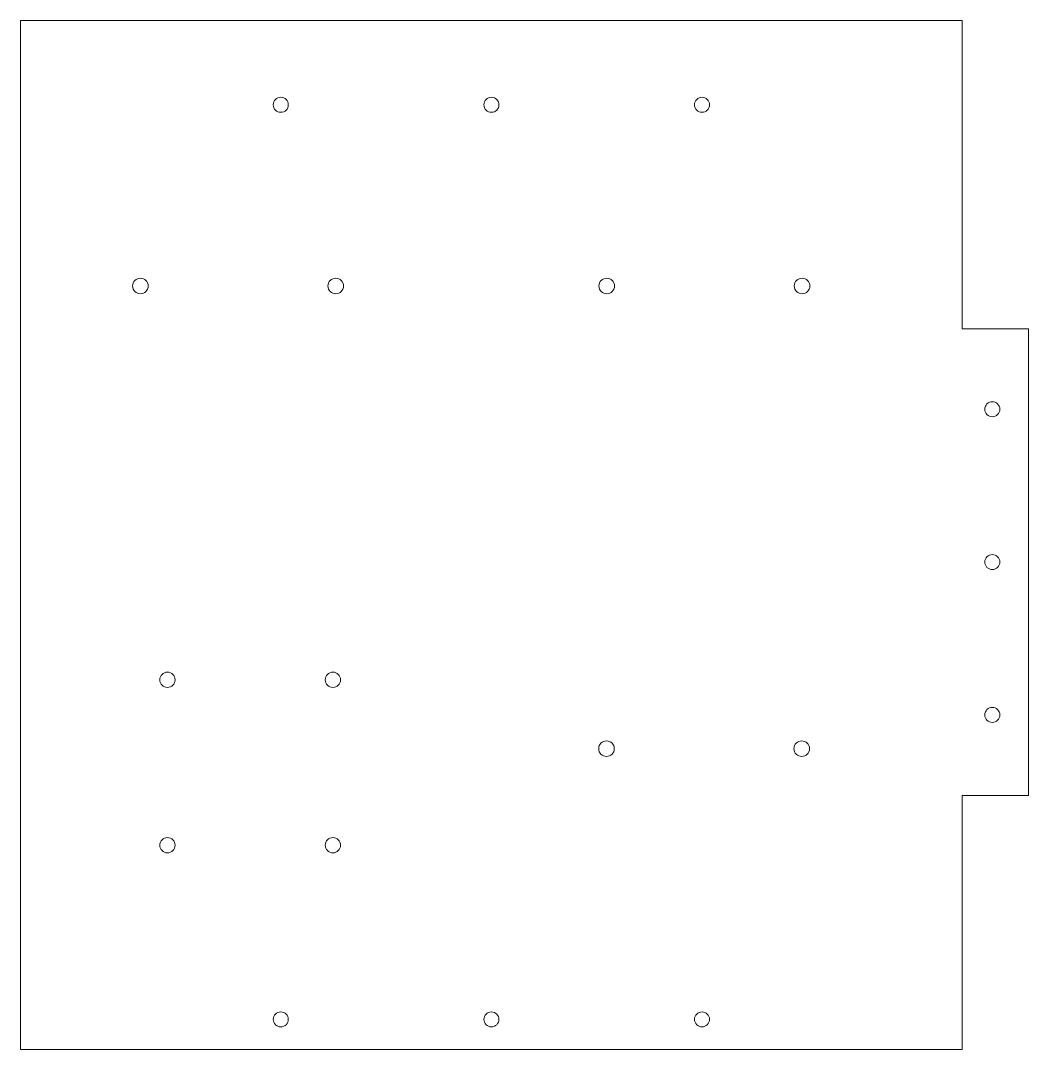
# Model space of a CAD drawing. Header units: inches. Extents: x -6.2 to 7, y -6.7 to 6.7.
import ezdxf

# ---------------------------------------------------------------- set-up
doc = ezdxf.new("R2010")
doc.units = ezdxf.units.IN
doc.header["$MEASUREMENT"] = 0

msp = doc.modelspace()

# ---------------------------------------------------------------- linework, layer by layer
at = {"color": 1, "linetype": 'Continuous', "lineweight": 5}
for p, q in [((-6.161, 6.732), (6.161, 6.732)), ((-6.161, -6.732), (-6.161, 6.732)), ((6.161, 6.732), (6.161, 2.7)), ((6.161, 2.7), (7.028, 2.7)), ((7.028, 2.7), (7.028, -3.408)), ((7.028, -3.408), (6.161, -3.408)), ((6.161, -3.408), (6.161, -6.732)), ((6.161, -6.732), (-6.161, -6.732))]:
    msp.add_line(p, q, dxfattribs=at)
for centre, radius in [((-2.756, 5.63), 0.0984), ((0, 5.63), 0.0984), ((2.756, 5.63), 0.0984), ((-4.593, 3.259), 0.102), ((-2.037, 3.259), 0.102), ((1.51, 3.259), 0.102), ((4.065, 3.259), 0.102), ((6.555, 1.646), 0.0984), ((6.555, -0.354), 0.0984), ((-4.24, -1.895), 0.1), ((-2.074, -1.895), 0.1), ((6.555, -2.354), 0.0984), ((1.506, -2.796), 0.102), ((4.061, -2.796), 0.102), ((-4.24, -4.06), 0.1), ((-2.074, -4.06), 0.1), ((-2.756, -6.339), 0.0984), ((0, -6.339), 0.0984), ((2.756, -6.339), 0.0984)]:
    msp.add_circle(centre, radius, dxfattribs=at)

doc.saveas('drawing.dxf')
